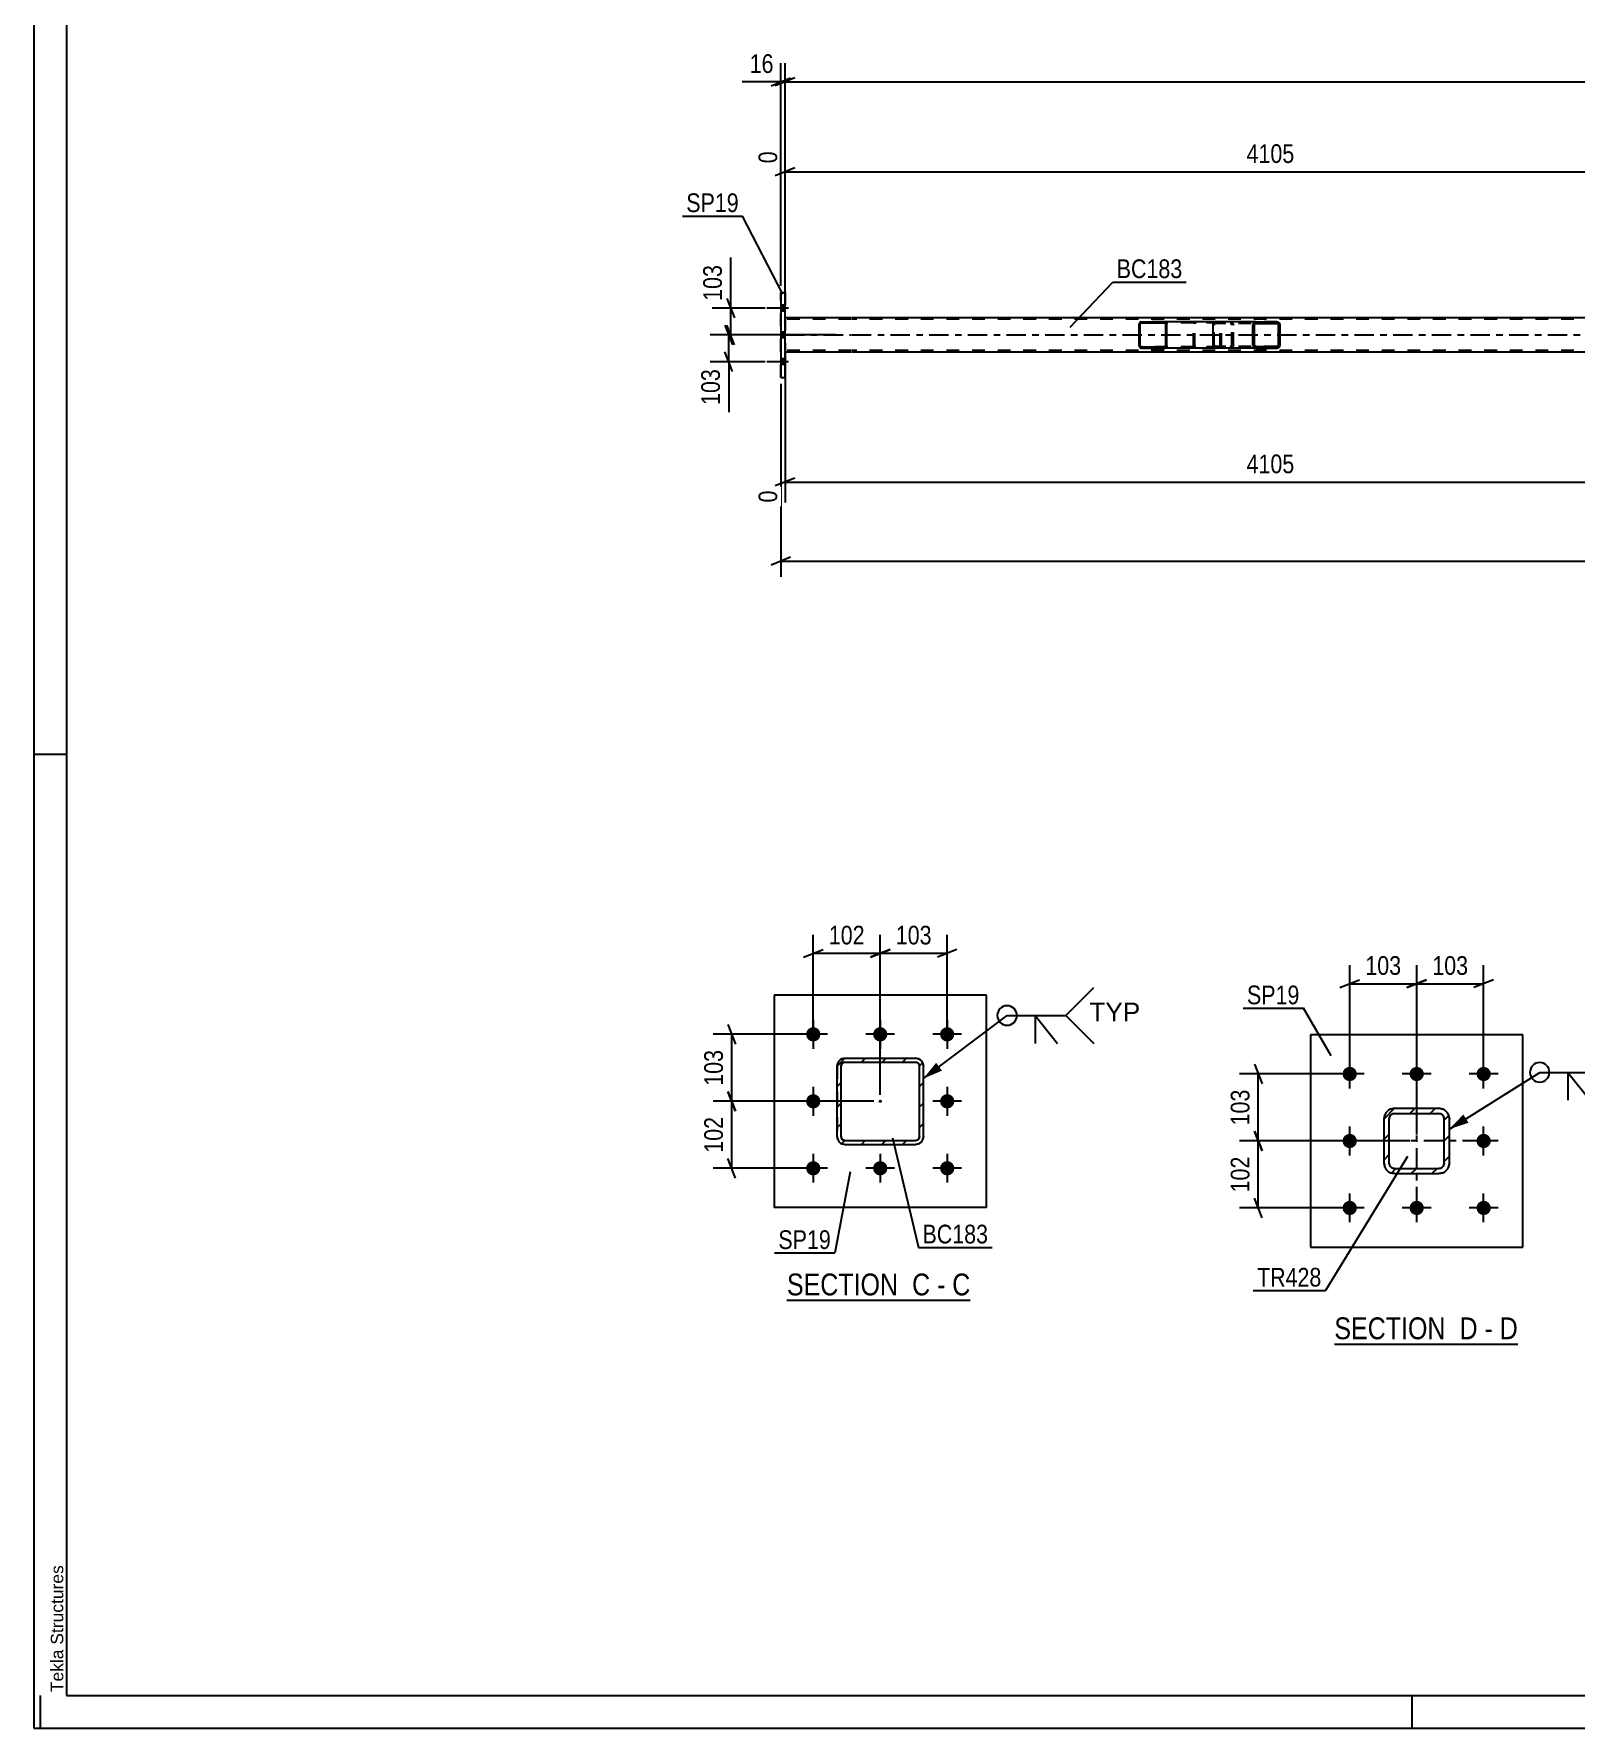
# Model space of a CAD drawing. Header units: millimetres. Extents: x -78 to 763, y -424 to 170.
# Drawn here: x -78.4 to 157.7, y -423.7 to -164.4 of the extents above; entities that cross this region are included whole.
import ezdxf

# ---------------------------------------------------------------- set-up
doc = ezdxf.new("R2010")
doc.units = ezdxf.units.MM
doc.linetypes.add('DXK_LINE_DOT2', pattern=[3.9198, 1.9599, -1.9599])
doc.linetypes.add('DXK_LINE_DOT3', pattern=[5.9187, 2.979, -0.9799, 0.9799, -0.9799])
doc.styles.add('Arial', font='ARIAL.TTF', dxfattribs={"height": 0.2})
doc.styles.add('Arial Narrow', font='ARIALN.TTF', dxfattribs={"height": 0.2})

# ---------------------------------------------------------------- blocks, each defined once
blk = doc.blocks.new('Unknown-814185653-1133')
at = {"color": 5, "linetype": 'Continuous'}
for p, q in [((-78.36, 170.32), (-78.36, -423.68)), ((-73.36, 165.32), (-73.36, -418.68)), ((-73.36, -274.68), (-78.36, -274.68)), ((-77.36, -423.68), (-77.36, -418.68)), ((-73.36, -418.68), (757.64, -418.68)), ((132.64, -423.68), (132.64, -418.68)), ((-78.36, -423.68), (762.64, -423.68))]:
    blk.add_line(p, q, dxfattribs=at)
at = {"color": 174, "linetype": 'Continuous', "style": 'Arial'}
blk.add_text('Tekla Structures', height=1.9102, rotation=90, dxfattribs=at).set_placement((-73.86, -418.18))
blk = doc.blocks.new('Unknown-814185653-13 - 12991')
at = {"color": 6, "linetype": 'Continuous'}
blk.add_line((36.92, -358.21), (64.99, -358.21), dxfattribs=at)
at = {"color": 0, "linetype": 'Continuous'}
blk.add_wipeout([(55.03, -357.46), (55.03, -353.96), (36.92, -353.96), (36.92, -357.46)], dxfattribs=at)
at = {"color": 7, "linetype": 'Continuous', "style": 'Arial Narrow'}
blk.add_text('SECTION ', height=3.34, dxfattribs=at).set_placement((36.92, -357.46))
at = {"color": 0, "linetype": 'Continuous'}
blk.add_wipeout([(58.85, -357.46), (58.85, -353.96), (56.08, -353.96), (56.08, -357.46)], dxfattribs=at)
blk.add_wipeout([(61.17, -357.46), (61.17, -353.96), (59.9, -353.96), (59.9, -357.46)], dxfattribs=at)
at = {"color": 7, "linetype": 'Continuous', "style": 'Arial Narrow'}
blk.add_text('C', height=3.34, dxfattribs=at).set_placement((56.08, -357.46))
at = {"color": 0, "linetype": 'Continuous'}
blk.add_wipeout([(64.99, -357.46), (64.99, -353.96), (62.22, -353.96), (62.22, -357.46)], dxfattribs=at)
at = {"color": 7, "linetype": 'Continuous', "style": 'Arial Narrow'}
for s, p in [('C', (62.22, -357.46)), ('-', (59.9, -357.46))]:
    blk.add_text(s, height=3.34, dxfattribs=at).set_placement(p)
blk = doc.blocks.new('Unknown-814185653-16 - 2051')
at = {"color": 6, "linetype": 'Continuous'}
blk.add_line((120.72, -364.92), (148.79, -364.92), dxfattribs=at)
at = {"color": 0, "linetype": 'Continuous'}
blk.add_wipeout([(138.83, -364.17), (138.83, -360.67), (120.72, -360.67), (120.72, -364.17)], dxfattribs=at)
at = {"color": 7, "linetype": 'Continuous', "style": 'Arial Narrow'}
blk.add_text('SECTION ', height=3.34, dxfattribs=at).set_placement((120.72, -364.17))
at = {"color": 0, "linetype": 'Continuous'}
blk.add_wipeout([(142.65, -364.17), (142.65, -360.67), (139.88, -360.67), (139.88, -364.17)], dxfattribs=at)
blk.add_wipeout([(144.98, -364.17), (144.98, -360.67), (143.7, -360.67), (143.7, -364.17)], dxfattribs=at)
at = {"color": 7, "linetype": 'Continuous', "style": 'Arial Narrow'}
blk.add_text('D', height=3.34, dxfattribs=at).set_placement((139.88, -364.17))
at = {"color": 0, "linetype": 'Continuous'}
blk.add_wipeout([(148.79, -364.17), (148.79, -360.67), (146.03, -360.67), (146.03, -364.17)], dxfattribs=at)
at = {"color": 7, "linetype": 'Continuous', "style": 'Arial Narrow'}
for s, p in [('-', (143.7, -364.17)), ('D', (146.03, -364.17))]:
    blk.add_text(s, height=3.34, dxfattribs=at).set_placement(p)
blk = doc.blocks.new('Part-814185653-5587 - 5457')
at = {"linetype": 'Continuous'}
h = blk.add_hatch(dxfattribs=at)
h.set_pattern_fill('', scale=0.7, style=0, pattern_type=0)
h.set_pattern_definition([(45, (95.0525, -208.6806), (-1.57154, 1.57154), [])])
h.paths.add_polyline_path([(95.08, -208.8), (95.05, -208.68), (94.98, -208.58), (94.87, -208.51), (94.74, -208.48), (91.16, -208.48), (91.03, -208.51), (90.92, -208.58), (90.85, -208.68), (90.82, -208.8), (90.82, -212.16), (90.85, -212.29), (90.92, -212.39), (91.03, -212.46), (91.16, -212.48), (94.74, -212.48), (94.87, -212.46), (94.98, -212.39), (95.05, -212.29), (95.08, -212.16)])
h.paths.add_polyline_path([(94.9, -212.22), (94.86, -212.28), (94.8, -212.31), (94.74, -212.32), (91.16, -212.32), (91.1, -212.31), (91.04, -212.28), (91, -212.22), (90.99, -212.16), (90.99, -208.8), (91, -208.74), (91.04, -208.69), (91.1, -208.66), (91.16, -208.64), (94.74, -208.64), (94.8, -208.66), (94.86, -208.69), (94.9, -208.74), (94.91, -208.8), (94.91, -212.16)])
at = {"color": 2, "linetype": 'Continuous'}
for p, q in [((90.85, -208.68), (90.82, -208.8)), ((90.82, -212.16), (90.82, -208.8)), ((90.99, -208.8), (91, -208.74)), ((90.99, -212.16), (90.99, -208.8)), ((91, -208.74), (91.04, -208.69)), ((91.16, -208.48), (91.03, -208.51)), ((91.04, -208.69), (91.1, -208.66)), ((91.1, -208.66), (91.16, -208.64)), ((91.16, -208.48), (94.74, -208.48)), ((91.16, -208.64), (94.74, -208.64)), ((102.44, -208.48), (94.74, -208.48)), ((94.87, -208.51), (94.74, -208.48)), ((94.74, -208.64), (94.8, -208.66)), ((94.8, -208.66), (94.86, -208.69)), ((94.86, -208.69), (94.9, -208.74)), ((94.9, -208.74), (94.91, -208.8)), ((94.91, -212.16), (94.91, -208.8)), ((95.08, -208.8), (95.05, -208.68)), ((95.08, -212.16), (95.08, -208.8)), ((90.82, -212.16), (90.85, -212.29)), ((91, -212.22), (90.99, -212.16)), ((91.04, -212.28), (91, -212.22)), ((91.03, -212.46), (91.16, -212.48)), ((91.1, -212.31), (91.04, -212.28)), ((91.16, -212.32), (91.1, -212.31)), ((91.16, -212.32), (94.74, -212.32)), ((91.16, -212.48), (94.74, -212.48)), ((94.8, -212.31), (94.74, -212.32)), ((94.74, -212.48), (94.87, -212.46)), ((102.44, -212.48), (94.74, -212.48)), ((94.86, -212.28), (94.8, -212.31)), ((94.9, -212.22), (94.86, -212.28)), ((94.91, -212.16), (94.9, -212.22)), ((95.05, -212.29), (95.08, -212.16))]:
    blk.add_line(p, q, dxfattribs=at)
at = {"color": 7, "linetype": 'DXK_LINE_DOT2'}
for p, q in [((94.74, -208.48), (91.16, -208.48)), ((103.09, -208.64), (91.16, -208.64)), ((99.17, -208.8), (99.2, -208.68)), ((99.17, -212.16), (99.17, -208.8)), ((99.35, -208.74), (99.34, -208.8)), ((99.34, -212.16), (99.34, -208.8)), ((99.39, -208.69), (99.35, -208.74)), ((99.38, -208.51), (99.51, -208.48)), ((99.45, -208.66), (99.39, -208.69)), ((99.51, -208.64), (99.45, -208.66)), ((103.09, -208.48), (102.44, -208.48)), ((103.09, -208.48), (103.22, -208.51)), ((103.15, -208.66), (103.09, -208.64)), ((103.21, -208.69), (103.15, -208.66)), ((103.24, -208.74), (103.21, -208.69)), ((103.26, -208.8), (103.24, -208.74)), ((103.26, -212.16), (103.26, -208.8)), ((103.4, -208.68), (103.42, -208.78)), ((103.42, -208.78), (103.43, -208.8)), ((103.43, -212.16), (103.43, -208.8)), ((103.09, -212.32), (91.16, -212.32)), ((94.74, -212.48), (91.16, -212.48)), ((99.2, -212.29), (99.17, -212.16)), ((99.34, -212.16), (99.35, -212.22)), ((99.35, -212.22), (99.39, -212.28)), ((99.51, -212.48), (99.38, -212.46)), ((99.39, -212.28), (99.41, -212.29)), ((99.41, -212.29), (99.45, -212.31)), ((99.45, -212.31), (99.51, -212.32)), ((103.09, -212.48), (102.44, -212.48)), ((103.09, -212.32), (103.15, -212.31)), ((103.22, -212.46), (103.09, -212.48)), ((103.15, -212.31), (103.21, -212.28)), ((103.21, -212.28), (103.24, -212.22)), ((103.24, -212.22), (103.26, -212.16)), ((103.43, -212.16), (103.4, -212.29))]:
    blk.add_line(p, q, dxfattribs=at)
at = {"color": 2, "linetype": 'Continuous'}
for centre, start, end in [((91.15, -208.82), 110.7583, 155.68), ((94.75, -208.82), 24.32, 69.2417), ((91.15, -212.15), 204.32, 249.2417), ((94.75, -212.15), 290.7583, 335.68)]:
    blk.add_arc(centre, 0.331, start, end, dxfattribs=at)
at = {"color": 7, "linetype": 'DXK_LINE_DOT2'}
for centre, start, end in [((99.5, -208.82), 110.7583, 155.6801), ((103.1, -208.82), 24.3199, 69.2417), ((99.5, -212.15), 204.3199, 249.2417), ((103.1, -212.15), 290.7583, 335.6801)]:
    blk.add_arc(centre, 0.331, start, end, dxfattribs=at)
blk = doc.blocks.new('Part-814185653-5593 - 5457')
at = {"color": 2, "linetype": 'Continuous'}
for p, q in [((35.99, -203.98), (35.99, -203.98)), ((35.99, -203.98), (36.63, -203.98)), ((35.99, -203.98), (35.99, -216.98)), ((36.63, -216.98), (36.63, -203.98)), ((35.99, -216.98), (35.99, -216.98)), ((35.99, -216.98), (36.63, -216.98))]:
    blk.add_line(p, q, dxfattribs=at)
at = {"color": 7, "linetype": 'DXK_LINE_DOT2'}
for p, q in [((35.99, -216.98), (35.99, -203.98)), ((36.63, -203.98), (36.63, -203.98)), ((36.63, -203.98), (36.63, -216.98)), ((36.63, -216.98), (36.63, -216.98))]:
    blk.add_line(p, q, dxfattribs=at)
blk = doc.blocks.new('Part-814185653-5633 - 5457')
at = {"color": 2, "linetype": 'Continuous'}
for p, q in [((46.75, -207.84), (36.63, -207.84)), ((184.45, -207.84), (46.85, -207.84)), ((46.75, -213.12), (36.63, -213.12)), ((184.45, -213.12), (46.85, -213.12))]:
    blk.add_line(p, q, dxfattribs=at)
at = {"color": 7, "linetype": 'DXK_LINE_DOT2'}
for p, q in [((36.63, -207.84), (36.63, -207.84)), ((36.63, -207.84), (36.63, -213.12)), ((36.63, -213.12), (36.63, -207.84)), ((46.75, -208.08), (36.63, -208.08)), ((623.83, -208.08), (46.85, -208.08)), ((46.75, -212.88), (36.63, -212.88)), ((36.63, -213.12), (36.63, -213.12)), ((623.83, -212.88), (46.85, -212.88))]:
    blk.add_line(p, q, dxfattribs=at)
at = {"color": 7, "linetype": 'DXK_LINE_DOT3'}
for p, q in [((36.63, -210.48), (46.75, -210.48)), ((46.85, -210.48), (623.83, -210.48))]:
    blk.add_line(p, q, dxfattribs=at)
blk = doc.blocks.new('Part-814185653-5586 - 5457')
at = {"linetype": 'Continuous'}
h = blk.add_hatch(dxfattribs=at)
h.set_pattern_fill('', scale=0.7, style=0, pattern_type=0)
h.set_pattern_definition([(45, (112.3846, -208.7793), (-1.57154, 1.57154), [])])
h.paths.add_polyline_path([(112.42, -208.96), (112.38, -208.78), (112.28, -208.62), (112.11, -208.52), (111.92, -208.48), (108.74, -208.48), (108.54, -208.52), (108.38, -208.62), (108.27, -208.78), (108.23, -208.96), (108.23, -212), (108.27, -212.19), (108.38, -212.34), (108.54, -212.45), (108.74, -212.48), (111.92, -212.48), (112.11, -212.45), (112.28, -212.34), (112.38, -212.19), (112.42, -212)])
h.paths.add_polyline_path([(112.15, -212.09), (112.1, -212.17), (112.02, -212.22), (111.92, -212.24), (108.74, -212.24), (108.64, -212.22), (108.56, -212.17), (108.5, -212.09), (108.48, -212), (108.48, -208.96), (108.5, -208.87), (108.56, -208.79), (108.64, -208.74), (108.74, -208.72), (111.92, -208.72), (112.02, -208.74), (112.1, -208.79), (112.15, -208.87), (112.17, -208.96), (112.17, -212)])
at = {"color": 2, "linetype": 'Continuous'}
for p, q in [((102.16, -208.96), (102.19, -208.78)), ((102.16, -212), (102.16, -208.96)), ((102.19, -208.78), (102.24, -208.62)), ((102.24, -208.62), (102.33, -208.52)), ((102.33, -208.52), (102.44, -208.48)), ((108.74, -208.48), (102.44, -208.48)), ((108.27, -208.78), (108.23, -208.96)), ((108.23, -212), (108.23, -208.96)), ((108.48, -208.96), (108.5, -208.87)), ((108.48, -212), (108.48, -208.96)), ((108.5, -208.87), (108.56, -208.79)), ((108.74, -208.48), (108.54, -208.52)), ((108.56, -208.79), (108.64, -208.74)), ((108.64, -208.74), (108.74, -208.72)), ((108.74, -208.48), (111.92, -208.48)), ((108.74, -208.72), (111.92, -208.72)), ((112.11, -208.52), (111.92, -208.48)), ((111.92, -208.72), (112.02, -208.74)), ((112.02, -208.74), (112.1, -208.79)), ((112.1, -208.79), (112.15, -208.87)), ((112.15, -208.87), (112.17, -208.96)), ((112.17, -212), (112.17, -208.96)), ((112.42, -208.96), (112.38, -208.78)), ((112.42, -212), (112.42, -208.96)), ((102.19, -212.19), (102.16, -212)), ((102.24, -212.34), (102.19, -212.19)), ((102.33, -212.45), (102.24, -212.34)), ((102.44, -212.48), (102.33, -212.45)), ((108.74, -212.48), (102.44, -212.48)), ((108.23, -212), (108.27, -212.19)), ((108.5, -212.09), (108.48, -212)), ((108.56, -212.17), (108.5, -212.09)), ((108.54, -212.45), (108.74, -212.48)), ((108.64, -212.22), (108.56, -212.17)), ((108.74, -212.24), (108.64, -212.22)), ((108.74, -212.24), (111.92, -212.24)), ((108.74, -212.48), (111.92, -212.48)), ((112.02, -212.22), (111.92, -212.24)), ((111.92, -212.48), (112.11, -212.45)), ((112.1, -212.17), (112.02, -212.22)), ((112.15, -212.09), (112.1, -212.17)), ((112.17, -212), (112.15, -212.09)), ((112.38, -212.19), (112.42, -212))]:
    blk.add_line(p, q, dxfattribs=at)
at = {"color": 7, "linetype": 'DXK_LINE_DOT2'}
for p, q in [((102.31, -208.87), (102.3, -208.96)), ((102.3, -212), (102.3, -208.96)), ((102.34, -208.79), (102.31, -208.87)), ((102.38, -208.74), (102.34, -208.79)), ((102.44, -208.72), (102.38, -208.74)), ((111.92, -208.72), (102.44, -208.72)), ((103.43, -208.72), (103.43, -208.48)), ((104.77, -208.48), (104.96, -208.52)), ((104.87, -208.74), (104.77, -208.72)), ((104.95, -208.79), (104.87, -208.74)), ((105, -208.87), (104.95, -208.79)), ((105.02, -208.96), (105, -208.87)), ((105.02, -212), (105.02, -208.96)), ((105.23, -208.78), (105.27, -208.96)), ((105.27, -212), (105.27, -208.96)), ((111.92, -208.48), (108.74, -208.48)), ((102.3, -212), (102.31, -212.09)), ((102.31, -212.09), (102.34, -212.17)), ((102.34, -212.17), (102.38, -212.22)), ((102.38, -212.22), (102.44, -212.24)), ((111.92, -212.24), (102.44, -212.24)), ((103.43, -212.48), (103.43, -212.24)), ((104.77, -212.24), (104.87, -212.22)), ((104.96, -212.45), (104.77, -212.48)), ((104.87, -212.22), (104.95, -212.17)), ((104.95, -212.17), (105, -212.09)), ((105, -212.09), (105.02, -212)), ((105.27, -212), (105.23, -212.19)), ((111.92, -212.48), (108.74, -212.48))]:
    blk.add_line(p, q, dxfattribs=at)
for centre, start, end in [((104.78, -208.98), 23.8494, 68.8059), ((104.78, -211.99), 291.1941, 336.1506)]:
    blk.add_arc(centre, 0.492, start, end, dxfattribs=at)
at = {"color": 2, "linetype": 'Continuous'}
for centre, start, end in [((108.72, -208.98), 111.1941, 156.1506), ((111.93, -208.98), 23.8494, 68.8059), ((108.72, -211.99), 203.8494, 248.8059), ((111.93, -211.99), 291.1941, 336.1506)]:
    blk.add_arc(centre, 0.492, start, end, dxfattribs=at)
blk = doc.blocks.new('Bolt-814185653-5758 - 5457')
at = {"linetype": 'Continuous'}
for points in [[(36.63, -206.82), (36.63, -205.94), (35.99, -205.94), (35.99, -206.82)], [(36.63, -206.82), (36.63, -205.94), (35.99, -205.94), (35.99, -206.82)], [(36.63, -206.82), (36.63, -205.94), (35.99, -205.94), (35.99, -206.82)], [(36.63, -210.92), (36.63, -210.04), (35.99, -210.04), (35.99, -210.92)], [(36.63, -210.92), (36.63, -210.04), (35.99, -210.04), (35.99, -210.92)], [(36.63, -215.02), (36.63, -214.14), (35.99, -214.14), (35.99, -215.02)], [(36.63, -215.02), (36.63, -214.14), (35.99, -214.14), (35.99, -215.02)], [(36.63, -215.02), (36.63, -214.14), (35.99, -214.14), (35.99, -215.02)]]:
    blk.add_hatch(color=1, dxfattribs=at).paths.add_polyline_path(points)
at = {"color": 1, "linetype": 'Continuous'}
for p, q in [((37.15, -206.38), (33.83, -206.38)), ((37.15, -206.38), (33.83, -206.38)), ((37.15, -206.38), (33.83, -206.38)), ((36.63, -205.94), (35.99, -205.94)), ((36.63, -205.94), (35.99, -205.94)), ((36.63, -205.94), (35.99, -205.94)), ((36.63, -206.82), (35.99, -206.82)), ((36.63, -206.82), (35.99, -206.82)), ((36.63, -206.82), (35.99, -206.82)), ((37.15, -210.48), (33.83, -210.48)), ((37.15, -210.48), (33.83, -210.48)), ((36.63, -210.04), (35.99, -210.04)), ((36.63, -210.04), (35.99, -210.04)), ((36.63, -210.92), (35.99, -210.92)), ((36.63, -210.92), (35.99, -210.92)), ((37.15, -214.58), (33.83, -214.58)), ((37.15, -214.58), (33.83, -214.58)), ((37.15, -214.58), (33.83, -214.58)), ((36.63, -214.14), (35.99, -214.14)), ((36.63, -214.14), (35.99, -214.14)), ((36.63, -214.14), (35.99, -214.14)), ((36.63, -215.02), (35.99, -215.02)), ((36.63, -215.02), (35.99, -215.02)), ((36.63, -215.02), (35.99, -215.02))]:
    blk.add_line(p, q, dxfattribs=at)
blk = doc.blocks.new('Part-814185653-13005 - 12991')
at = {"linetype": 'Continuous'}
h = blk.add_hatch(dxfattribs=at)
h.set_pattern_fill('', scale=0.7, style=0, pattern_type=0)
h.set_pattern_definition([(45, (45.8012, -321.1601), (-1.57154, 1.57154), [])])
h.paths.add_polyline_path([(56.6, -321.16), (45.8, -321.16), (45.34, -321.25), (44.95, -321.51), (44.69, -321.9), (44.6, -322.36), (44.6, -333.16), (44.69, -333.62), (44.95, -334.01), (45.34, -334.27), (45.8, -334.36), (56.6, -334.36), (57.06, -334.27), (57.45, -334.01), (57.71, -333.62), (57.8, -333.16), (57.8, -322.36), (57.71, -321.9), (57.45, -321.51), (57.06, -321.25)])
h.paths.add_polyline_path([(57.16, -322.13), (57.2, -322.36), (57.2, -333.16), (57.16, -333.39), (57.03, -333.58), (56.83, -333.71), (56.6, -333.76), (45.8, -333.76), (45.57, -333.71), (45.38, -333.58), (45.25, -333.39), (45.2, -333.16), (45.2, -322.36), (45.25, -322.13), (45.38, -321.94), (45.57, -321.81), (45.8, -321.76), (56.6, -321.76), (56.83, -321.81), (57.03, -321.94)])
blk.add_hatch(color=30, dxfattribs=at).paths.add_polyline_path([(51.2, -327.86, -1), (51.2, -327.66, -1)])
at = {"color": 7, "linetype": 'DXK_LINE_DOT2'}
for p, q in [((45.34, -321.25), (45.8, -321.16)), ((45.8, -321.16), (56.6, -321.16)), ((56.6, -321.16), (57.06, -321.25)), ((44.6, -322.36), (44.69, -321.9)), ((44.6, -322.36), (44.6, -333.16)), ((45.25, -322.13), (45.2, -322.36)), ((45.2, -333.16), (45.2, -322.36)), ((45.38, -321.94), (45.25, -322.13)), ((45.57, -321.81), (45.38, -321.94)), ((45.8, -321.76), (45.57, -321.81)), ((45.8, -321.76), (56.6, -321.76)), ((56.83, -321.81), (56.6, -321.76)), ((57.03, -321.94), (56.83, -321.81)), ((57.16, -322.13), (57.03, -321.94)), ((57.2, -322.36), (57.16, -322.13)), ((57.2, -333.16), (57.2, -322.36)), ((57.71, -321.9), (57.8, -322.36)), ((57.8, -333.16), (57.8, -322.36)), ((44.69, -333.62), (44.6, -333.16)), ((45.2, -333.16), (45.25, -333.39)), ((45.25, -333.39), (45.38, -333.58)), ((45.8, -334.36), (45.34, -334.27)), ((45.38, -333.58), (45.57, -333.71)), ((45.57, -333.71), (45.8, -333.76)), ((45.8, -333.76), (56.6, -333.76)), ((45.8, -334.36), (56.6, -334.36)), ((56.6, -333.76), (56.83, -333.71)), ((57.06, -334.27), (56.6, -334.36)), ((56.83, -333.71), (57.03, -333.58)), ((57.03, -333.58), (57.16, -333.39)), ((57.16, -333.39), (57.2, -333.16)), ((57.8, -333.16), (57.71, -333.62))]:
    blk.add_line(p, q, dxfattribs=at)
at = {"color": 2, "linetype": 'Continuous'}
for p, q in [((45.8, -321.16), (45.34, -321.25)), ((45.8, -321.16), (45.8, -321.16)), ((45.8, -321.16), (56.6, -321.16)), ((56.6, -321.16), (56.6, -321.16)), ((57.06, -321.25), (56.6, -321.16)), ((44.69, -321.9), (44.6, -322.36)), ((44.6, -322.36), (44.6, -322.36)), ((44.6, -333.16), (44.6, -322.36)), ((45.2, -322.36), (45.25, -322.13)), ((45.2, -322.36), (45.2, -322.36)), ((45.2, -333.16), (45.2, -322.36)), ((45.25, -322.13), (45.38, -321.94)), ((45.38, -321.94), (45.57, -321.81)), ((45.57, -321.81), (45.8, -321.76)), ((45.8, -321.76), (45.8, -321.76)), ((45.8, -321.76), (56.6, -321.76)), ((56.6, -321.76), (56.6, -321.76)), ((56.6, -321.76), (56.83, -321.81)), ((56.83, -321.81), (57.03, -321.94)), ((57.03, -321.94), (57.16, -322.13)), ((57.16, -322.13), (57.2, -322.36)), ((57.2, -322.36), (57.2, -322.36)), ((57.2, -333.16), (57.2, -322.36)), ((57.8, -322.36), (57.71, -321.9)), ((57.8, -322.36), (57.8, -322.36)), ((57.8, -333.16), (57.8, -322.36)), ((44.6, -333.16), (44.6, -333.16)), ((44.6, -333.16), (44.69, -333.62)), ((45.2, -333.16), (45.2, -333.16)), ((45.25, -333.39), (45.2, -333.16)), ((45.38, -333.58), (45.25, -333.39)), ((45.34, -334.27), (45.8, -334.36)), ((45.57, -333.71), (45.38, -333.58)), ((45.8, -333.76), (45.57, -333.71)), ((45.8, -333.76), (45.8, -333.76)), ((45.8, -333.76), (56.6, -333.76)), ((45.8, -334.36), (45.8, -334.36)), ((45.8, -334.36), (56.6, -334.36)), ((56.83, -333.71), (56.6, -333.76)), ((56.6, -333.76), (56.6, -333.76)), ((56.6, -334.36), (57.06, -334.27)), ((56.6, -334.36), (56.6, -334.36)), ((57.03, -333.58), (56.83, -333.71)), ((57.16, -333.39), (57.03, -333.58)), ((57.2, -333.16), (57.16, -333.39)), ((57.2, -333.16), (57.2, -333.16)), ((57.71, -333.62), (57.8, -333.16)), ((57.8, -333.16), (57.8, -333.16))]:
    blk.add_line(p, q, dxfattribs=at)
at = {"color": 7, "linetype": 'DXK_LINE_DOT3'}
blk.add_line((51.2, -327.76), (51.2, -327.76), dxfattribs=at)
at = {"color": 30, "linetype": 'DXK_LINE_DOT3'}
blk.add_line((51.2, -327.76), (51.2, -327.76), dxfattribs=at)
at = {"color": 30, "linetype": 'Continuous'}
blk.add_circle((51.2, -327.76), 0.1, dxfattribs=at)
at = {"color": 7, "linetype": 'DXK_LINE_DOT2'}
for centre, start, end in [((45.8, -322.36), 112.5, 157.5), ((56.6, -322.36), 22.5, 67.5), ((45.8, -333.16), 202.5, 247.5), ((56.6, -333.16), 292.5, 337.5)]:
    blk.add_arc(centre, 1.2, start, end, dxfattribs=at)
at = {"color": 2, "linetype": 'Continuous'}
for centre, start, end in [((45.8, -322.36), 112.5, 157.5), ((56.6, -322.36), 22.5, 67.5), ((45.8, -333.16), 202.5, 247.5), ((56.6, -333.16), 292.5, 337.5)]:
    blk.add_arc(centre, 1.2, start, end, dxfattribs=at)
blk = doc.blocks.new('Part-814185653-13008 - 12991')
at = {"color": 2, "linetype": 'Continuous'}
for p, q in [((67.45, -311.51), (34.95, -311.51)), ((34.95, -311.51), (34.95, -344.01)), ((67.45, -344.01), (67.45, -311.51)), ((67.45, -344.01), (34.95, -344.01))]:
    blk.add_line(p, q, dxfattribs=at)
blk = doc.blocks.new('Bolt-814185653-13117 - 12991')
at = {"linetype": 'Continuous'}
for points in [[(40.95, -318.61, -1), (40.95, -316.41, -1)], [(51.2, -318.61, -1), (51.2, -316.41, -1)], [(61.45, -318.61, -1), (61.45, -316.41, -1)], [(40.95, -328.86, -1), (40.95, -326.66, -1)], [(61.45, -328.86, -1), (61.45, -326.66, -1)], [(40.95, -339.11, -1), (40.95, -336.91, -1)], [(51.2, -339.11, -1), (51.2, -336.91, -1)], [(61.45, -339.11, -1), (61.45, -336.91, -1)]]:
    blk.add_hatch(color=1, dxfattribs=at).paths.add_polyline_path(points)
at = {"color": 1, "linetype": 'Continuous'}
for p, q in [((40.95, -315.31), (40.95, -319.71)), ((51.2, -315.31), (51.2, -319.71)), ((61.45, -315.31), (61.45, -319.71)), ((43.15, -317.51), (38.75, -317.51)), ((53.4, -317.51), (49, -317.51)), ((63.65, -317.51), (59.25, -317.51)), ((40.95, -325.56), (40.95, -329.96)), ((61.45, -325.56), (61.45, -329.96)), ((43.15, -327.76), (38.75, -327.76)), ((63.65, -327.76), (59.25, -327.76)), ((40.95, -335.81), (40.95, -340.21)), ((51.2, -335.81), (51.2, -340.21)), ((61.45, -335.81), (61.45, -340.21)), ((43.15, -338.01), (38.75, -338.01)), ((53.4, -338.01), (49, -338.01)), ((63.65, -338.01), (59.25, -338.01))]:
    blk.add_line(p, q, dxfattribs=at)
blk = doc.blocks.new('Bolt-814185653-2060 - 2051')
at = {"linetype": 'Continuous'}
for points in [[(123.07, -324.68, -1), (123.07, -322.48, -1)], [(133.32, -324.68, -1), (133.32, -322.48, -1)], [(143.57, -324.68, -1), (143.57, -322.48, -1)], [(123.07, -334.93, -1), (123.07, -332.73, -1)], [(143.57, -334.93, -1), (143.57, -332.73, -1)], [(123.07, -345.18, -1), (123.07, -342.98, -1)], [(133.32, -345.18, -1), (133.32, -342.98, -1)], [(143.57, -345.18, -1), (143.57, -342.98, -1)]]:
    blk.add_hatch(color=1, dxfattribs=at).paths.add_polyline_path(points)
at = {"color": 1, "linetype": 'Continuous'}
for p, q in [((123.07, -325.78), (123.07, -321.38)), ((133.32, -325.78), (133.32, -321.38)), ((143.57, -325.78), (143.57, -321.38)), ((125.27, -323.58), (120.87, -323.58)), ((135.52, -323.58), (131.12, -323.58)), ((145.77, -323.58), (141.37, -323.58)), ((123.07, -336.03), (123.07, -331.63)), ((143.57, -336.03), (143.57, -331.63)), ((125.27, -333.83), (120.87, -333.83)), ((145.77, -333.83), (141.37, -333.83)), ((123.07, -346.28), (123.07, -341.88)), ((133.32, -346.28), (133.32, -341.88)), ((143.57, -346.28), (143.57, -341.88)), ((125.27, -344.08), (120.87, -344.08)), ((135.52, -344.08), (131.12, -344.08)), ((145.77, -344.08), (141.37, -344.08))]:
    blk.add_line(p, q, dxfattribs=at)
blk = doc.blocks.new('Part-814185653-2199 - 2051')
at = {"color": 2, "linetype": 'Continuous'}
for p, q in [((149.57, -317.58), (117.07, -317.58)), ((117.07, -317.58), (117.07, -350.08)), ((149.57, -350.08), (149.57, -317.58)), ((117.07, -350.08), (149.57, -350.08))]:
    blk.add_line(p, q, dxfattribs=at)
blk = doc.blocks.new('Part-814185653-2079 - 2051')
at = {"linetype": 'Continuous'}
h = blk.add_hatch(dxfattribs=at)
h.set_pattern_fill('', scale=0.7, style=0, pattern_type=0)
h.set_pattern_definition([(45, (129.9227, -328.828), (-1.57154, 1.57154), [])])
h.paths.add_polyline_path([(136.72, -328.83), (129.92, -328.83), (129.31, -328.95), (128.79, -329.3), (128.44, -329.82), (128.32, -330.43), (128.32, -337.23), (128.44, -337.84), (128.79, -338.36), (129.31, -338.71), (129.92, -338.83), (136.72, -338.83), (137.34, -338.71), (137.85, -338.36), (138.2, -337.84), (138.32, -337.23), (138.32, -330.43), (138.2, -329.82), (137.85, -329.3), (137.34, -328.95)])
h.paths.add_polyline_path([(137.46, -330.12), (137.52, -330.43), (137.52, -337.23), (137.46, -337.53), (137.29, -337.79), (137.03, -337.97), (136.72, -338.03), (129.92, -338.03), (129.62, -337.97), (129.36, -337.79), (129.18, -337.53), (129.12, -337.23), (129.12, -330.43), (129.18, -330.12), (129.36, -329.86), (129.62, -329.69), (129.92, -329.63), (136.72, -329.63), (137.03, -329.69), (137.29, -329.86)])
at = {"color": 7, "linetype": 'DXK_LINE_DOT3'}
for p, q in [((133.32, -343.83), (133.32, -323.83)), ((143.32, -333.83), (123.32, -333.83))]:
    blk.add_line(p, q, dxfattribs=at)
at = {"color": 7, "linetype": 'DXK_LINE_DOT2'}
for p, q in [((129.31, -328.95), (129.92, -328.83)), ((129.92, -328.83), (136.72, -328.83)), ((136.72, -328.83), (137.34, -328.95)), ((128.32, -330.43), (128.44, -329.82)), ((128.32, -337.23), (128.32, -330.43)), ((129.18, -330.12), (129.12, -330.43)), ((129.12, -337.23), (129.12, -330.43)), ((129.92, -329.63), (129.62, -329.69)), ((129.92, -329.63), (136.72, -329.63)), ((137.03, -329.69), (136.72, -329.63)), ((137.52, -330.43), (137.46, -330.12)), ((137.52, -337.23), (137.52, -330.43)), ((138.2, -329.82), (138.32, -330.43)), ((138.32, -337.23), (138.32, -330.43)), ((128.44, -337.84), (128.32, -337.23)), ((129.12, -337.23), (129.18, -337.53)), ((129.92, -338.83), (129.31, -338.71)), ((129.62, -337.97), (129.92, -338.03)), ((129.92, -338.03), (136.72, -338.03)), ((129.92, -338.83), (136.72, -338.83)), ((136.72, -338.03), (137.03, -337.97)), ((137.34, -338.71), (136.72, -338.83)), ((137.46, -337.53), (137.52, -337.23)), ((138.32, -337.23), (138.2, -337.84))]:
    blk.add_line(p, q, dxfattribs=at)
at = {"color": 2, "linetype": 'Continuous'}
for p, q in [((129.92, -328.83), (129.31, -328.95)), ((129.92, -328.83), (136.72, -328.83)), ((137.34, -328.95), (136.72, -328.83)), ((128.44, -329.82), (128.32, -330.43)), ((128.32, -337.23), (128.32, -330.43)), ((129.12, -330.43), (129.18, -330.12)), ((129.12, -337.23), (129.12, -330.43)), ((129.62, -329.69), (129.92, -329.63)), ((129.92, -329.63), (136.72, -329.63)), ((136.72, -329.63), (137.03, -329.69)), ((137.46, -330.12), (137.52, -330.43)), ((137.52, -337.23), (137.52, -330.43)), ((138.32, -330.43), (138.2, -329.82)), ((138.32, -337.23), (138.32, -330.43)), ((128.32, -337.23), (128.44, -337.84)), ((129.18, -337.53), (129.12, -337.23)), ((129.31, -338.71), (129.92, -338.83)), ((129.92, -338.03), (129.62, -337.97)), ((129.92, -338.03), (136.72, -338.03)), ((129.92, -338.83), (136.72, -338.83)), ((137.03, -337.97), (136.72, -338.03)), ((136.72, -338.83), (137.34, -338.71)), ((137.52, -337.23), (137.46, -337.53)), ((138.2, -337.84), (138.32, -337.23))]:
    blk.add_line(p, q, dxfattribs=at)
at = {"color": 7, "linetype": 'DXK_LINE_DOT2'}
for centre, radius, start, end in [((129.92, -330.43), 1.6, 112.5, 157.5), ((136.72, -330.43), 1.6, 22.5, 67.5), ((129.92, -330.43), 0.8, 112.5, 157.5), ((136.72, -330.43), 0.8, 22.5, 67.5), ((129.92, -337.23), 1.6, 202.5, 247.5), ((129.92, -337.23), 0.8, 202.5, 247.5), ((136.72, -337.23), 0.8, 292.5, 337.5), ((136.72, -337.23), 1.6, 292.5, 337.5)]:
    blk.add_arc(centre, radius, start, end, dxfattribs=at)
at = {"color": 2, "linetype": 'Continuous'}
for centre, radius, start, end in [((129.92, -330.43), 1.6, 112.5, 157.5), ((136.72, -330.43), 1.6, 22.5, 67.5), ((129.92, -330.43), 0.8, 112.5, 157.5), ((136.72, -330.43), 0.8, 22.5, 67.5), ((129.92, -337.23), 1.6, 202.5, 247.5), ((129.92, -337.23), 0.8, 202.5, 247.5), ((136.72, -337.23), 0.8, 292.5, 337.5), ((136.72, -337.23), 1.6, 292.5, 337.5)]:
    blk.add_arc(centre, radius, start, end, dxfattribs=at)
blk = doc.blocks.new('StraightDimension-814185653-5860 - 5457')
at = {"color": 7, "linetype": 'Continuous'}
for p, q in [((35.99, -217.98), (35.99, -247.49)), ((37.49, -244.49), (34.49, -245.69)), ((35.99, -245.09), (634.69, -245.09))]:
    blk.add_line(p, q, dxfattribs=at)
blk = doc.blocks.new('StraightDimension-814185653-5875 - 5457')
at = {"color": 7, "linetype": 'Continuous'}
for p, q in [((27.41, -208.98), (28.61, -211.98)), ((44.46, -210.48), (25.16, -210.48)), ((28.01, -214.58), (28.01, -210.48)), ((33.59, -214.58), (25.16, -214.58)), ((28.61, -216.08), (27.41, -213.08))]:
    blk.add_line(p, q, dxfattribs=at)
at = {"color": 0}
blk.add_wipeout([(27.26, -215.11), (23.06, -215.11), (23.06, -221.79), (27.26, -221.79)], dxfattribs=at)
at = {"color": 7, "linetype": 'Continuous'}
blk.add_line((28.01, -214.58), (28.01, -222.32), dxfattribs=at)
blk.add_line((28.01, -214.58), (28.01, -222.32), dxfattribs=at)
at = {"color": 3, "style": 'Arial Narrow'}
blk.add_text('103', height=2.863, rotation=90.0002, dxfattribs=at).set_placement((26.66, -221.19))
blk = doc.blocks.new('StraightDimension-814185653-5796 - 5457')
at = {"color": 7, "linetype": 'Continuous'}
for p, q in [((185.25, -198.44), (185.25, -176.9)), ((36.63, -207.78), (36.63, -182.38)), ((38.13, -184.91), (35.13, -186.11)), ((36.63, -185.51), (185.25, -185.51)), ((183.75, -186.11), (186.75, -184.91))]:
    blk.add_line(p, q, dxfattribs=at)
at = {"color": 0, "linetype": 'Continuous'}
for points in [[(184.65, -176.3), (180.45, -176.3), (180.45, -184.81), (184.65, -184.81)], [(36.03, -181.78), (31.83, -181.78), (31.83, -184.81), (36.03, -184.81)]]:
    blk.add_wipeout(points, dxfattribs=at)
at = {"color": 0}
blk.add_wipeout([(115.19, -184.76), (115.19, -180.56), (106.68, -180.56), (106.68, -184.76)], dxfattribs=at)
at = {"color": 3, "linetype": 'Continuous', "style": 'Arial Narrow'}
for s, height, p in [('4105', 2.863, (184.05, -184.21)), ('0', 2.86, (35.43, -184.21))]:
    blk.add_text(s, height=height, rotation=90.0002, dxfattribs=at).set_placement(p)
at = {"color": 3, "style": 'Arial Narrow'}
blk.add_text('4105', height=2.863, dxfattribs=at).set_placement((107.28, -184.16))
blk = doc.blocks.new('StraightDimension-814185653-5823 - 5457')
at = {"color": 7, "linetype": 'Continuous'}
for p, q in [((36.63, -213.26), (36.63, -236.12)), ((185.25, -222.52), (185.25, -241.61)), ((38.13, -232.39), (35.13, -233.59)), ((36.63, -232.99), (185.25, -232.99)), ((183.75, -233.59), (186.75, -232.39))]:
    blk.add_line(p, q, dxfattribs=at)
at = {"color": 0}
blk.add_wipeout([(115.19, -232.24), (115.19, -228.04), (106.68, -228.04), (106.68, -232.24)], dxfattribs=at)
at = {"color": 0, "linetype": 'Continuous'}
for points in [[(36.03, -233.69), (31.83, -233.69), (31.83, -236.72), (36.03, -236.72)], [(184.65, -233.69), (180.45, -233.69), (180.45, -242.21), (184.65, -242.21)]]:
    blk.add_wipeout(points, dxfattribs=at)
at = {"color": 3, "style": 'Arial Narrow'}
blk.add_text('4105', height=2.863, dxfattribs=at).set_placement((107.28, -231.64))
at = {"color": 3, "linetype": 'Continuous', "style": 'Arial Narrow'}
for s, height, p in [('0', 2.86, (35.43, -236.12)), ('4105', 2.863, (184.05, -241.61))]:
    blk.add_text(s, height=height, rotation=90.0002, dxfattribs=at).set_placement(p)
blk = doc.blocks.new('StraightDimension-814185653-5841 - 5457')
at = {"color": 7, "linetype": 'Continuous'}
for p, q in [((35.99, -202.98), (35.99, -168.89)), ((36.63, -202.98), (36.63, -168.89)), ((34.49, -172.34), (37.49, -171.14)), ((38.13, -171.14), (35.13, -172.34)), ((35.99, -171.74), (36.63, -171.74))]:
    blk.add_line(p, q, dxfattribs=at)
at = {"color": 0}
blk.add_wipeout([(35.47, -170.99), (35.47, -166.79), (30.61, -166.79), (30.61, -170.99)], dxfattribs=at)
at = {"color": 7, "linetype": 'Continuous'}
blk.add_line((35.99, -171.74), (30.08, -171.74), dxfattribs=at)
blk.add_line((35.99, -171.74), (30.08, -171.74), dxfattribs=at)
at = {"color": 3, "style": 'Arial Narrow'}
blk.add_text('16', height=2.863, dxfattribs=at).set_placement((31.21, -170.39))
blk = doc.blocks.new('StraightDimension-814185653-5845 - 5457')
at = {"color": 7, "linetype": 'Continuous'}
for p, q in [((36.63, -202.98), (36.63, -168.89)), ((38.13, -171.14), (35.13, -172.34)), ((36.63, -171.74), (634.05, -171.74))]:
    blk.add_line(p, q, dxfattribs=at)
blk = doc.blocks.new('StraightDimension-814185653-5867 - 5457')
at = {"color": 7, "linetype": 'Continuous'}
for p, q in [((33.59, -206.38), (25.46, -206.38)), ((27.71, -204.88), (28.91, -207.88)), ((28.31, -210.48), (28.31, -206.38)), ((28.91, -211.98), (27.71, -208.98)), ((44.46, -210.48), (25.46, -210.48))]:
    blk.add_line(p, q, dxfattribs=at)
at = {"color": 0}
blk.add_wipeout([(27.56, -199.17), (23.36, -199.17), (23.36, -205.86), (27.56, -205.86)], dxfattribs=at)
at = {"color": 7, "linetype": 'Continuous'}
blk.add_line((28.31, -206.38), (28.31, -198.65), dxfattribs=at)
blk.add_line((28.31, -206.38), (28.31, -198.65), dxfattribs=at)
at = {"color": 3, "style": 'Arial Narrow'}
blk.add_text('103', height=2.863, rotation=90.0002, dxfattribs=at).set_placement((26.96, -205.26))
blk = doc.blocks.new('StraightDimension-814185653-15511 - 12991')
at = {"color": 7, "linetype": 'Continuous'}
for p, q in [((51.2, -326.76), (51.2, -302.26)), ((61.45, -316.51), (61.45, -302.26)), ((49.7, -305.71), (52.7, -304.51)), ((51.2, -305.11), (61.45, -305.11)), ((62.95, -304.51), (59.95, -305.71))]:
    blk.add_line(p, q, dxfattribs=at)
at = {"color": 0}
blk.add_wipeout([(59.67, -304.36), (59.67, -300.16), (52.98, -300.16), (52.98, -304.36)], dxfattribs=at)
at = {"color": 3, "style": 'Arial Narrow'}
blk.add_text('103', height=2.863, dxfattribs=at).set_placement((53.58, -303.76))
blk = doc.blocks.new('StraightDimension-814185653-15484 - 12991')
at = {"color": 7, "linetype": 'Continuous'}
for p, q in [((27.87, -316.01), (29.07, -319.01)), ((39.95, -317.51), (25.62, -317.51)), ((28.47, -327.76), (28.47, -317.51)), ((29.07, -329.26), (27.87, -326.26)), ((50.2, -327.76), (25.62, -327.76))]:
    blk.add_line(p, q, dxfattribs=at)
at = {"color": 0}
blk.add_wipeout([(27.72, -319.29), (23.52, -319.29), (23.52, -325.98), (27.72, -325.98)], dxfattribs=at)
at = {"color": 3, "style": 'Arial Narrow'}
blk.add_text('103', height=2.863, rotation=90.0002, dxfattribs=at).set_placement((27.12, -325.38))
blk = doc.blocks.new('StraightDimension-814185653-15485 - 12991')
at = {"color": 7, "linetype": 'Continuous'}
for p, q in [((27.87, -326.26), (29.07, -329.26)), ((50.2, -327.76), (25.62, -327.76)), ((28.47, -338.01), (28.47, -327.76)), ((29.07, -339.51), (27.87, -336.51)), ((39.95, -338.01), (25.62, -338.01))]:
    blk.add_line(p, q, dxfattribs=at)
at = {"color": 0}
blk.add_wipeout([(27.72, -329.54), (23.52, -329.54), (23.52, -336.23), (27.72, -336.23)], dxfattribs=at)
at = {"color": 3, "style": 'Arial Narrow'}
blk.add_text('102', height=2.863, rotation=90.0002, dxfattribs=at).set_placement((27.12, -335.63))
blk = doc.blocks.new('StraightDimension-814185653-15512 - 12991')
at = {"color": 7, "linetype": 'Continuous'}
for p, q in [((40.95, -316.51), (40.95, -302.26)), ((51.2, -326.76), (51.2, -302.26)), ((39.45, -305.71), (42.45, -304.51)), ((40.95, -305.11), (51.2, -305.11)), ((52.7, -304.51), (49.7, -305.71))]:
    blk.add_line(p, q, dxfattribs=at)
at = {"color": 0}
blk.add_wipeout([(49.42, -304.36), (49.42, -300.16), (42.73, -300.16), (42.73, -304.36)], dxfattribs=at)
at = {"color": 3, "style": 'Arial Narrow'}
blk.add_text('102', height=2.863, dxfattribs=at).set_placement((43.33, -303.76))
blk = doc.blocks.new('StraightDimension-814185653-15538 - 2051')
at = {"color": 7, "linetype": 'Continuous'}
for p, q in [((133.32, -332.83), (133.32, -306.91)), ((143.57, -322.58), (143.57, -306.91)), ((131.82, -310.36), (134.82, -309.16)), ((133.32, -309.76), (143.57, -309.76)), ((145.07, -309.16), (142.07, -310.36))]:
    blk.add_line(p, q, dxfattribs=at)
at = {"color": 0}
blk.add_wipeout([(141.79, -309.01), (141.79, -304.81), (135.11, -304.81), (135.11, -309.01)], dxfattribs=at)
at = {"color": 3, "style": 'Arial Narrow'}
blk.add_text('103', height=2.863, dxfattribs=at).set_placement((135.71, -308.41))
blk = doc.blocks.new('StraightDimension-814185653-15539 - 2051')
at = {"color": 7, "linetype": 'Continuous'}
for p, q in [((123.07, -322.58), (123.07, -306.91)), ((133.32, -332.83), (133.32, -306.91)), ((121.57, -310.36), (124.57, -309.16)), ((123.07, -309.76), (133.32, -309.76)), ((134.82, -309.16), (131.82, -310.36))]:
    blk.add_line(p, q, dxfattribs=at)
at = {"color": 0}
blk.add_wipeout([(131.54, -309.01), (131.54, -304.81), (124.86, -304.81), (124.86, -309.01)], dxfattribs=at)
at = {"color": 3, "style": 'Arial Narrow'}
blk.add_text('103', height=2.863, dxfattribs=at).set_placement((125.46, -308.41))
blk = doc.blocks.new('StraightDimension-814185653-15593 - 2051')
at = {"color": 7, "linetype": 'Continuous'}
for p, q in [((122.07, -323.58), (106.22, -323.58)), ((108.47, -322.08), (109.67, -325.08)), ((109.07, -333.83), (109.07, -323.58)), ((132.32, -333.83), (106.22, -333.83)), ((109.67, -335.33), (108.47, -332.33))]:
    blk.add_line(p, q, dxfattribs=at)
at = {"color": 0}
blk.add_wipeout([(108.32, -325.36), (104.12, -325.36), (104.12, -332.05), (108.32, -332.05)], dxfattribs=at)
at = {"color": 3, "style": 'Arial Narrow'}
blk.add_text('103', height=2.863, rotation=90.0002, dxfattribs=at).set_placement((107.72, -331.45))
blk = doc.blocks.new('StraightDimension-814185653-15594 - 2051')
at = {"color": 7, "linetype": 'Continuous'}
for p, q in [((132.32, -333.83), (106.22, -333.83)), ((108.47, -332.33), (109.67, -335.33)), ((109.07, -344.08), (109.07, -333.83)), ((122.07, -344.08), (106.22, -344.08)), ((109.67, -345.58), (108.47, -342.58))]:
    blk.add_line(p, q, dxfattribs=at)
at = {"color": 0}
blk.add_wipeout([(108.32, -335.61), (104.12, -335.61), (104.12, -342.3), (108.32, -342.3)], dxfattribs=at)
at = {"color": 3, "style": 'Arial Narrow'}
blk.add_text('102', height=2.863, rotation=90.0002, dxfattribs=at).set_placement((107.72, -341.7))
blk = doc.blocks.new('Mark-814185653-5589 - 5457')
at = {"color": 0}
blk.add_wipeout([(29.54, -191.68), (29.54, -188.68), (21.51, -188.68), (21.51, -191.68)], dxfattribs=at)
blk.add_wipeout([(29.54, -191.68), (29.54, -188.68), (21.51, -188.68), (21.51, -191.68)], dxfattribs=at)
at = {"color": 30, "linetype": 'Continuous'}
for p in [(20.91, -192.28), (36.28, -204.25)]:
    blk.add_line(p, (30.14, -192.28), dxfattribs=at)
at = {"color": 3, "style": 'Arial Narrow'}
blk.add_text('SP19', height=2.863, dxfattribs=at).set_placement((21.51, -191.68))
blk = doc.blocks.new('Mark-814185653-5629 - 5457')
at = {"color": 0}
blk.add_wipeout([(97.44, -201.78), (97.44, -198.78), (87.4, -198.78), (87.4, -201.78)], dxfattribs=at)
blk.add_wipeout([(97.44, -201.78), (97.44, -198.78), (87.4, -198.78), (87.4, -201.78)], dxfattribs=at)
at = {"color": 30, "linetype": 'Continuous'}
for p, q in [((80.28, -209.28), (86.8, -202.38)), ((86.8, -202.38), (98.04, -202.38))]:
    blk.add_line(p, q, dxfattribs=at)
at = {"color": 3, "style": 'Arial Narrow'}
blk.add_text('BC183', height=2.863, dxfattribs=at).set_placement((87.4, -201.78))
blk = doc.blocks.new('Mark-814185653-13291 - 12991')
at = {"color": 0}
blk.add_wipeout([(67.72, -349.51), (67.72, -346.51), (57.67, -346.51), (57.67, -349.51)], dxfattribs=at)
blk.add_wipeout([(67.72, -349.51), (67.72, -346.51), (57.67, -346.51), (57.67, -349.51)], dxfattribs=at)
at = {"color": 30, "linetype": 'Continuous'}
for p, q in [((53.08, -333.37), (57.07, -350.11)), ((57.07, -350.11), (68.32, -350.11))]:
    blk.add_line(p, q, dxfattribs=at)
at = {"color": 3, "style": 'Arial Narrow'}
blk.add_text('BC183', height=2.863, dxfattribs=at).set_placement((57.67, -349.51))
blk = doc.blocks.new('Mark-814185653-13294 - 12991')
at = {"color": 0}
blk.add_wipeout([(43.65, -350.36), (43.65, -347.36), (35.61, -347.36), (35.61, -350.36)], dxfattribs=at)
blk.add_wipeout([(43.65, -350.36), (43.65, -347.36), (35.61, -347.36), (35.61, -350.36)], dxfattribs=at)
at = {"color": 30, "linetype": 'Continuous'}
for p in [(46.62, -338.55), (35.01, -350.96)]:
    blk.add_line(p, (44.25, -350.96), dxfattribs=at)
at = {"color": 3, "style": 'Arial Narrow'}
blk.add_text('SP19', height=2.863, dxfattribs=at).set_placement((35.61, -350.36))
blk = doc.blocks.new('WeldMark-814185653-13312 - 12991')
at = {"linetype": 'Continuous'}
blk.add_hatch(color=30, dxfattribs=at).paths.add_polyline_path([(60.65, -323.07), (57.8, -324.28), (59.75, -321.87)])
at = {"color": 30, "linetype": 'Continuous'}
for p, q in [((57.8, -324.28), (70.62, -314.63)), ((70.62, -314.63), (79.62, -314.63))]:
    blk.add_line(p, q, dxfattribs=at)
at = {"color": 3, "linetype": 'Continuous'}
for q in [(78.33, -318.92), (74.91, -318.92)]:
    blk.add_line((74.91, -314.63), q, dxfattribs=at)
for start, end in [(90, 270), (270, 90)]:
    blk.add_arc((70.62, -314.63), 1.5, start, end, dxfattribs=at)
at = {"color": 0, "linetype": 'Continuous'}
blk.add_wipeout([(91, -315.53), (91, -312.53), (83.22, -312.53), (83.22, -315.53)], dxfattribs=at)
blk.add_wipeout([(91, -315.53), (91, -312.53), (83.22, -312.53), (83.22, -315.53)], dxfattribs=at)
at = {"color": 3, "linetype": 'Continuous'}
for q in [(83.91, -310.34), (83.91, -318.92)]:
    blk.add_line((79.62, -314.63), q, dxfattribs=at)
at = {"color": 3, "linetype": 'Continuous', "style": 'Arial'}
blk.add_text('TYP', height=2.865, dxfattribs=at).set_placement((83.22, -315.53))
blk = doc.blocks.new('WeldMark-814185653-2307 - 2051')
at = {"linetype": 'Continuous'}
blk.add_hatch(color=30, dxfattribs=at).paths.add_polyline_path([(141.26, -331.05), (138.32, -332.01), (140.46, -329.78)])
at = {"color": 30, "linetype": 'Continuous'}
for p, q in [((138.32, -332.01), (152.15, -323.33)), ((152.15, -323.33), (161.15, -323.33))]:
    blk.add_line(p, q, dxfattribs=at)
at = {"color": 3, "linetype": 'Continuous'}
for q in [(159.86, -327.61), (156.44, -327.61)]:
    blk.add_line((156.44, -323.33), q, dxfattribs=at)
for start, end in [(90, 270), (270, 90)]:
    blk.add_arc((152.15, -323.33), 1.5, start, end, dxfattribs=at)
at = {"color": 0, "linetype": 'Continuous'}
blk.add_wipeout([(172.53, -324.23), (172.53, -321.23), (164.75, -321.23), (164.75, -324.23)], dxfattribs=at)
blk.add_wipeout([(172.53, -324.23), (172.53, -321.23), (164.75, -321.23), (164.75, -324.23)], dxfattribs=at)
at = {"color": 3, "linetype": 'Continuous'}
for q in [(165.44, -319.04), (165.44, -327.61)]:
    blk.add_line((161.15, -323.33), q, dxfattribs=at)
at = {"color": 3, "linetype": 'Continuous', "style": 'Arial'}
blk.add_text('TYP', height=2.865, dxfattribs=at).set_placement((164.75, -324.23))
blk = doc.blocks.new('Mark-814185653-2195 - 2051')
at = {"color": 0}
blk.add_wipeout([(115.38, -312.91), (115.38, -309.91), (107.34, -309.91), (107.34, -312.91)], dxfattribs=at)
blk.add_wipeout([(115.38, -312.91), (115.38, -309.91), (107.34, -309.91), (107.34, -312.91)], dxfattribs=at)
at = {"color": 30, "linetype": 'Continuous'}
for p in [(106.74, -313.51), (120.22, -320.8)]:
    blk.add_line(p, (115.98, -313.51), dxfattribs=at)
at = {"color": 3, "style": 'Arial Narrow'}
blk.add_text('SP19', height=2.863, dxfattribs=at).set_placement((107.34, -312.91))
blk = doc.blocks.new('Mark-814185653-2075 - 2051')
at = {"color": 0}
blk.add_wipeout([(118.74, -356.11), (118.74, -353.11), (108.88, -353.11), (108.88, -356.11)], dxfattribs=at)
blk.add_wipeout([(118.74, -356.11), (118.74, -353.11), (108.88, -353.11), (108.88, -356.11)], dxfattribs=at)
at = {"color": 30, "linetype": 'Continuous'}
for p in [(131.93, -336.2), (108.28, -356.71)]:
    blk.add_line(p, (119.34, -356.71), dxfattribs=at)
at = {"color": 3, "style": 'Arial Narrow'}
blk.add_text('TR428', height=2.863, dxfattribs=at).set_placement((108.88, -356.11))

msp = doc.modelspace()

# ---------------------------------------------------------------- block references
for name in ['Unknown-814185653-1133', 'Part-814185653-5593 - 5457', 'Bolt-814185653-5758 - 5457', 'Part-814185653-5633 - 5457', 'Part-814185653-5587 - 5457', 'Part-814185653-5586 - 5457', 'Part-814185653-13008 - 12991', 'Bolt-814185653-13117 - 12991', 'Part-814185653-2199 - 2051', 'Part-814185653-13005 - 12991', 'Bolt-814185653-2060 - 2051', 'Part-814185653-2079 - 2051']:
    msp.add_blockref(name, (0, 0))

# ---------------------------------------------------------------- next in the draw order: block references
for name in ['StraightDimension-814185653-5860 - 5457', 'StraightDimension-814185653-15511 - 12991', 'StraightDimension-814185653-15538 - 2051', 'Mark-814185653-13291 - 12991', 'Unknown-814185653-13 - 12991', 'Unknown-814185653-16 - 2051']:
    msp.add_blockref(name, (0, 0))

# ---------------------------------------------------------------- next in the draw order: block references
for name in ['StraightDimension-814185653-5875 - 5457', 'StraightDimension-814185653-15539 - 2051', 'WeldMark-814185653-13312 - 12991', 'StraightDimension-814185653-15484 - 12991', 'WeldMark-814185653-2307 - 2051']:
    msp.add_blockref(name, (0, 0))

# ---------------------------------------------------------------- next in the draw order: block references
for name in ['StraightDimension-814185653-5796 - 5457', 'StraightDimension-814185653-5823 - 5457', 'StraightDimension-814185653-15593 - 2051', 'StraightDimension-814185653-15485 - 12991']:
    msp.add_blockref(name, (0, 0))

# ---------------------------------------------------------------- next in the draw order: block references
for name in ['StraightDimension-814185653-5841 - 5457', 'StraightDimension-814185653-15512 - 12991', 'Mark-814185653-2195 - 2051', 'StraightDimension-814185653-15594 - 2051', 'Mark-814185653-13294 - 12991']:
    msp.add_blockref(name, (0, 0))

# ---------------------------------------------------------------- next in the draw order: block references
for name in ['StraightDimension-814185653-5845 - 5457', 'Mark-814185653-2075 - 2051']:
    msp.add_blockref(name, (0, 0))

# ---------------------------------------------------------------- next in the draw order: block references
for name in ['StraightDimension-814185653-5867 - 5457', 'Mark-814185653-5629 - 5457']:
    msp.add_blockref(name, (0, 0))

# ---------------------------------------------------------------- next in the draw order: block references
msp.add_blockref('Mark-814185653-5589 - 5457', (0, 0))

doc.saveas('drawing.dxf')
